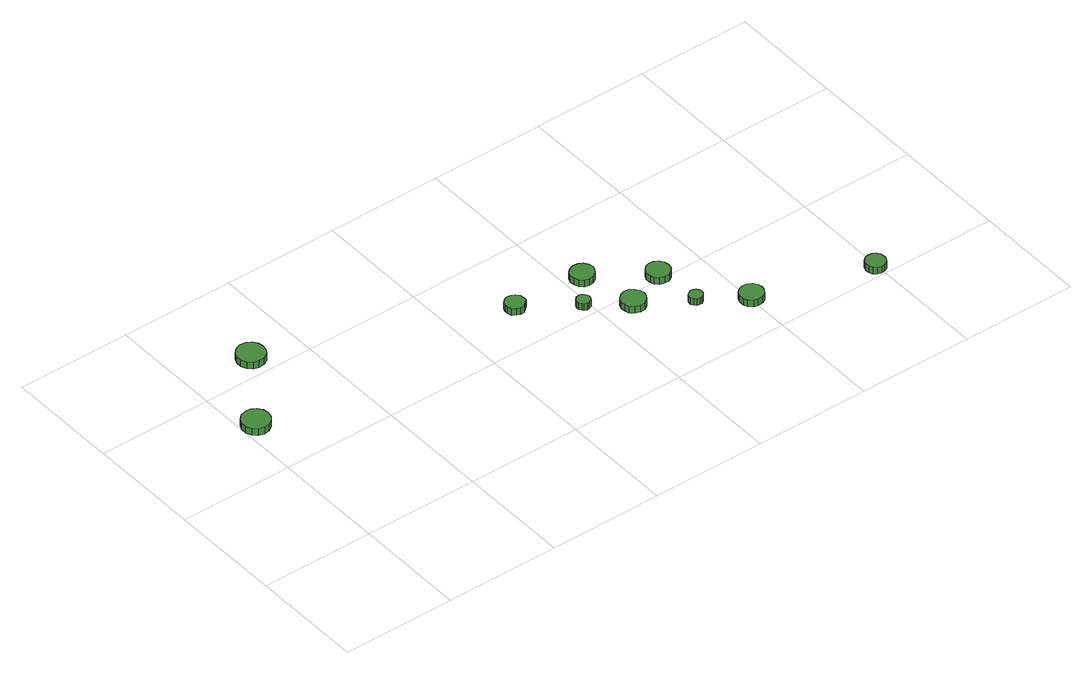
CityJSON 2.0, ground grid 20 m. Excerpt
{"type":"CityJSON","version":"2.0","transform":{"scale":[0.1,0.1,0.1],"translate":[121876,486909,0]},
"CityObjects":{
"tree1":{"type":"SolitaryVegetationObject","attributes":{"function":"something"},"geometry":[{"type":"MultiSurface","lod":"1","boundaries":[[[0,1,2,3,4,5,6,7,8,9,10,11,12,13,14]],[[15,16,17,18,19,20,21,22,23,24,25,26,27,28,29]],[[0,29,28,1]],[[1,28,27,2]],[[2,27,26,3]],[[3,26,25,4]],[[4,25,24,5]],[[5,24,23,6]],[[6,23,22,7]],[[7,22,21,8]],[[8,21,20,9]],[[9,20,19,10]],[[10,19,18,11]],[[11,18,17,12]],[[12,17,16,13]],[[13,16,15,14]],[[14,15,29,0]]]}]},
"tree2":{"type":"SolitaryVegetationObject","attributes":{"function":"something"},"geometry":[{"type":"MultiSurface","lod":"1","boundaries":[[[30,31,32,33,34,35,36,37,38,39,40,41,42,43,44]],[[45,46,47,48,49,50,51,52,53,54,55,56,57,58,59]],[[30,59,58,31]],[[31,58,57,32]],[[32,57,56,33]],[[33,56,55,34]],[[34,55,54,35]],[[35,54,53,36]],[[36,53,52,37]],[[37,52,51,38]],[[38,51,50,39]],[[39,50,49,40]],[[40,49,48,41]],[[41,48,47,42]],[[42,47,46,43]],[[43,46,45,44]],[[44,45,59,30]]]}]},
"tree3":{"type":"SolitaryVegetationObject","attributes":{"function":"something"},"geometry":[{"type":"MultiSurface","lod":"1","boundaries":[[[60,61,62,63,64,65,66,67,68,69,70,71,72,73,74]],[[75,76,77,78,79,80,81,82,83,84,85,86,87,88,89]],[[60,89,88,61]],[[61,88,87,62]],[[62,87,86,63]],[[63,86,85,64]],[[64,85,84,65]],[[65,84,83,66]],[[66,83,82,67]],[[67,82,81,68]],[[68,81,80,69]],[[69,80,79,70]],[[70,79,78,71]],[[71,78,77,72]],[[72,77,76,73]],[[73,76,75,74]],[[74,75,89,60]]]}]},
"tree4":{"type":"SolitaryVegetationObject","attributes":{"function":"something"},"geometry":[{"type":"MultiSurface","lod":"1","boundaries":[[[90,91,92,93,94,95,96,97,98,99,100,101,102,103,104]],[[105,106,107,108,109,110,111,112,113,114,115,116,117,118,119]],[[90,119,118,91]],[[91,118,117,92]],[[92,117,116,93]],[[93,116,115,94]],[[94,115,114,95]],[[95,114,113,96]],[[96,113,112,97]],[[97,112,111,98]],[[98,111,110,99]],[[99,110,109,100]],[[100,109,108,101]],[[101,108,107,102]],[[102,107,106,103]],[[103,106,105,104]],[[104,105,119,90]]]}]},
"tree5":{"type":"SolitaryVegetationObject","attributes":{"function":"something"},"geometry":[{"type":"MultiSurface","lod":"1","boundaries":[[[120,121,122,123,124,125,126,127,128,129,130,131,132,133,134]],[[135,136,137,138,139,140,141,142,143,144,145,146,147,148,149]],[[120,149,148,121]],[[121,148,147,122]],[[122,147,146,123]],[[123,146,145,124]],[[124,145,144,125]],[[125,144,143,126]],[[126,143,142,127]],[[127,142,141,128]],[[128,141,140,129]],[[129,140,139,130]],[[130,139,138,131]],[[131,138,137,132]],[[132,137,136,133]],[[133,136,135,134]],[[134,135,149,120]]]}]},
"tree6":{"type":"SolitaryVegetationObject","attributes":{"function":"something"},"geometry":[{"type":"MultiSurface","lod":"1","boundaries":[[[150,151,152,153,154,155,156,157,158,159,160,161,162,163,164]],[[165,166,167,168,169,170,171,172,173,174,175,176,177,178,179]],[[150,179,178,151]],[[151,178,177,152]],[[152,177,176,153]],[[153,176,175,154]],[[154,175,174,155]],[[155,174,173,156]],[[156,173,172,157]],[[157,172,171,158]],[[158,171,170,159]],[[159,170,169,160]],[[160,169,168,161]],[[161,168,167,162]],[[162,167,166,163]],[[163,166,165,164]],[[164,165,179,150]]]}]},
"tree7":{"type":"SolitaryVegetationObject","attributes":{"function":"something"},"geometry":[{"type":"MultiSurface","lod":"1","boundaries":[[[180,181,182,183,184,185,186,187,188,189,190,191,192,193,194]],[[195,196,197,198,199,200,201,202,203,204,205,206,207,208,209]],[[180,209,208,181]],[[181,208,207,182]],[[182,207,206,183]],[[183,206,205,184]],[[184,205,204,185]],[[185,204,203,186]],[[186,203,202,187]],[[187,202,201,188]],[[188,201,200,189]],[[189,200,199,190]],[[190,199,198,191]],[[191,198,197,192]],[[192,197,196,193]],[[193,196,195,194]],[[194,195,209,180]]]}]},
"tree8":{"type":"SolitaryVegetationObject","attributes":{"function":"something"},"geometry":[{"type":"MultiSurface","lod":"1","boundaries":[[[210,211,212,213,214,215,216,217,218,219,220,221,222,223,224]],[[225,226,227,228,229,230,231,232,233,234,235,236,237,238,239]],[[210,239,238,211]],[[211,238,237,212]],[[212,237,236,213]],[[213,236,235,214]],[[214,235,234,215]],[[215,234,233,216]],[[216,233,232,217]],[[217,232,231,218]],[[218,231,230,219]],[[219,230,229,220]],[[220,229,228,221]],[[221,228,227,222]],[[222,227,226,223]],[[223,226,225,224]],[[224,225,239,210]]]}]},
"tree9":{"type":"SolitaryVegetationObject","attributes":{"function":"something"},"geometry":[{"type":"MultiSurface","lod":"1","boundaries":[[[240,241,242,243,244,245,246,247,248,249,250,251,252,253,254]],[[255,256,257,258,259,260,261,262,263,264,265,266,267,268,269]],[[240,269,268,241]],[[241,268,267,242]],[[242,267,266,243]],[[243,266,265,244]],[[244,265,264,245]],[[245,264,263,246]],[[246,263,262,247]],[[247,262,261,248]],[[248,261,260,249]],[[249,260,259,250]],[[250,259,258,251]],[[251,258,257,252]],[[252,257,256,253]],[[253,256,255,254]],[[254,255,269,240]]]}]},
"tree10":{"type":"SolitaryVegetationObject","attributes":{"function":"something"},"geometry":[{"type":"MultiSurface","lod":"1","boundaries":[[[270,271,272,273,274,275,276,277,278,279,280,281,282,283,284]],[[285,286,287,288,289,290,291,292,293,294,295,296,297,298,299]],[[270,299,298,271]],[[271,298,297,272]],[[272,297,296,273]],[[273,296,295,274]],[[274,295,294,275]],[[275,294,293,276]],[[276,293,292,277]],[[277,292,291,278]],[[278,291,290,279]],[[279,290,289,280]],[[280,289,288,281]],[[281,288,287,282]],[[282,287,286,283]],[[283,286,285,284]],[[284,285,299,270]]]}]}
},
"vertices":[
[48,309,20],[46,319,20],[40,327,20],[32,332,20],[22,333,20],[12,330,20],[5,323,20],[1,314,20],[1,304,20],[5,295,20],[12,288,20],[22,285,20],[32,286,20],[40,291,20],[46,299,20],[46,299,7],[40,291,7],[32,286,7],[22,285,7],[12,288,7],[5,295,7],[1,304,7],[1,314,7],[5,323,7],[12,330,7],[22,333,7],[32,332,7],[40,327,7],[46,319,7],[48,309,7],
[135,432,26],[133,442,26],[128,450,26],[119,455,26],[109,456,26],[99,453,26],[92,446,26],[88,437,26],[88,427,26],[92,418,26],[99,411,26],[109,408,26],[119,409,26],[128,414,26],[133,422,26],[133,422,13],[128,414,13],[119,409,13],[109,408,13],[99,411,13],[92,418,13],[88,427,13],[88,437,13],[92,446,13],[99,453,13],[109,456,13],[119,455,13],[128,450,13],[133,442,13],[135,432,13],
[519,279,24],[518,286,24],[513,292,24],[507,295,24],[500,296,24],[494,294,24],[488,289,24],[486,283,24],[486,276,24],[488,269,24],[494,265,24],[500,262,24],[507,263,24],[513,267,24],[518,272,24],[518,272,11],[513,267,11],[507,263,11],[500,262,11],[494,265,11],[488,269,11],[486,276,11],[486,283,11],[488,289,11],[494,294,11],[500,296,11],[507,295,11],[513,292,11],[518,286,11],[519,279,11],
[600,221,23],[599,225,23],[597,229,23],[592,232,23],[588,232,23],[583,231,23],[580,228,23],[578,223,23],[578,218,23],[580,214,23],[583,211,23],[588,209,23],[592,210,23],[597,212,23],[599,216,23],[599,216,10],[597,212,10],[592,210,10],[588,209,10],[583,211,10],[580,214,10],[578,218,10],[578,223,10],[580,228,10],[583,231,10],[588,232,10],[592,232,10],[597,229,10],[599,225,10],[600,221,10],
[672,177,22],[670,185,22],[665,192,22],[658,197,22],[649,198,22],[641,195,22],[634,189,22],[631,181,22],[631,173,22],[634,165,22],[641,159,22],[649,156,22],[658,157,22],[665,162,22],[670,169,22],[670,169,9],[665,162,9],[658,157,9],[649,156,9],[641,159,9],[634,165,9],[631,173,9],[631,181,9],[634,189,9],[641,195,9],[649,198,9],[658,197,9],[665,192,9],[670,185,9],[672,177,9],
[648,273,23],[646,281,23],[641,288,23],[634,292,23],[625,293,23],[617,290,23],[611,285,23],[608,277,23],[608,269,23],[611,261,23],[617,255,23],[625,253,23],[634,254,23],[641,258,23],[646,265,23],[646,265,10],[641,258,10],[634,254,10],[625,253,10],[617,255,10],[611,261,10],[608,269,10],[608,277,10],[611,285,10],[617,290,10],[625,293,10],[634,292,10],[641,288,10],[646,281,10],[648,273,10],
[743,125,22],[742,130,22],[739,134,22],[735,136,22],[730,137,22],[726,135,22],[722,132,22],[720,128,22],[720,123,22],[722,119,22],[726,115,22],[730,114,22],[735,114,22],[739,117,22],[742,121,22],[742,121,9],[739,117,9],[735,114,9],[730,114,9],[726,115,9],[722,119,9],[720,123,9],[720,128,9],[722,132,9],[726,135,9],[730,137,9],[735,136,9],[739,134,9],[742,130,9],[743,125,9],
[742,207,22],[741,215,22],[736,222,22],[728,226,22],[720,227,22],[712,224,22],[706,218,22],[703,211,22],[703,202,22],[706,195,22],[712,189,22],[720,187,22],[728,187,22],[736,192,22],[741,198,22],[741,198,9],[736,192,9],[728,187,9],[720,187,9],[712,189,9],[706,195,9],[703,202,9],[703,211,9],[706,218,9],[712,224,9],[720,227,9],[728,226,9],[736,222,9],[741,215,9],[742,207,9],
[821,76,23],[819,84,23],[814,91,23],[807,95,23],[798,96,23],[790,93,23],[784,88,23],[781,80,23],[781,72,23],[784,64,23],[790,58,23],[798,56,23],[807,57,23],[814,61,23],[819,68,23],[819,68,10],[814,61,10],[807,57,10],[798,56,10],[790,58,10],[784,64,10],[781,72,10],[781,80,10],[784,88,10],[790,93,10],[798,96,10],[807,95,10],[814,91,10],[819,84,10],[821,76,10],
[1012,19,22],[1011,26,22],[1007,32,22],[1001,35,22],[994,36,22],[987,34,22],[982,29,22],[979,22,22],[979,15,22],[982,9,22],[987,4,22],[994,2,22],[1001,3,22],[1007,6,22],[1011,12,22],[1011,12,9],[1007,6,9],[1001,3,9],[994,2,9],[987,4,9],[982,9,9],[979,15,9],[979,22,9],[982,29,9],[987,34,9],[994,36,9],[1001,35,9],[1007,32,9],[1011,26,9],[1012,19,9]
]}
